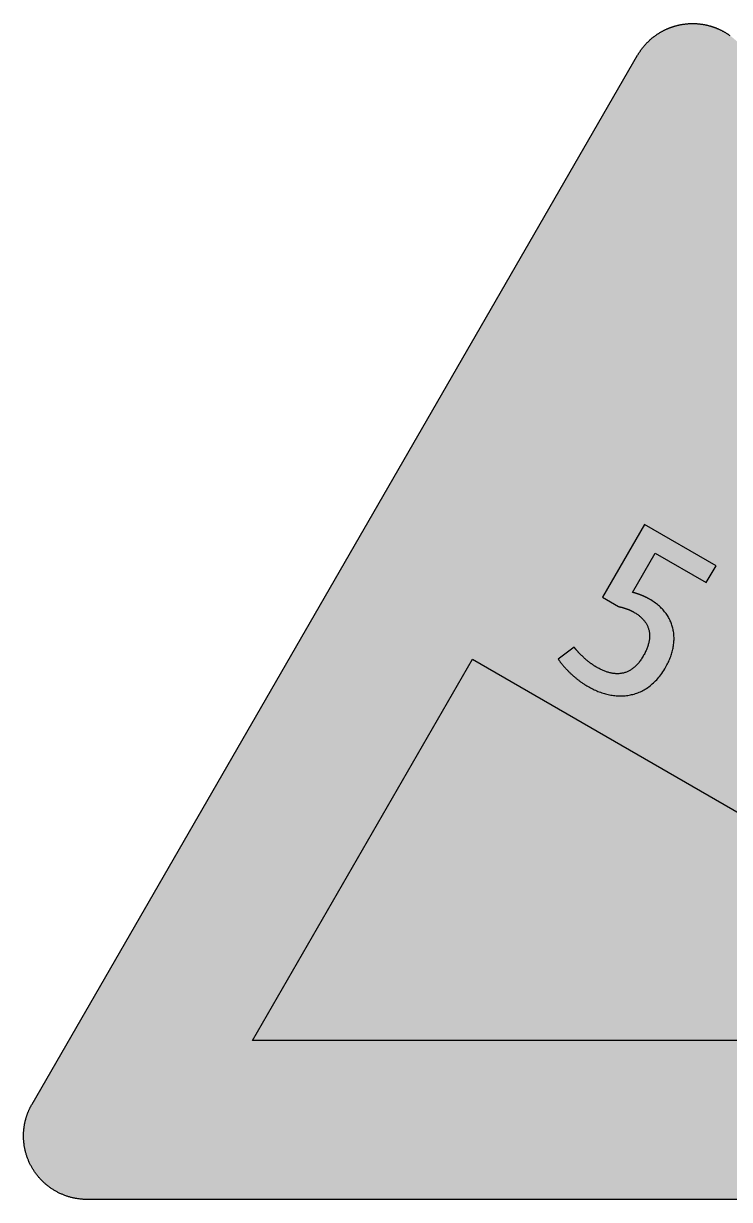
# Model space of a CAD drawing. Header units: millimetres. Extents: x 0 to 297, y 0 to 261.
# Drawn here: x 0.1 to 156.6, y 0.1 to 260.9 of the extents above; entities that cross this region are included whole.
import ezdxf

# ---------------------------------------------------------------- set-up
doc = ezdxf.new("R2010")
doc.units = ezdxf.units.MM

msp = doc.modelspace()

# ---------------------------------------------------------------- hatches: boundary and pattern name
for color, points in [(254, [(14.1633, 0.0526), (13.9878, 0.0533), (13.8125, 0.0559), (13.6373, 0.061), (13.462, 0.0686), (13.2893, 0.0787), (13.114, 0.0914), (12.9413, 0.1041), (12.7686, 0.1194), (12.5959, 0.1397), (12.4231, 0.16), (12.2504, 0.1803), (12.0777, 0.2057), (11.9075, 0.2337), (11.7373, 0.2616), (11.5672, 0.2921), (11.397, 0.3251), (11.2268, 0.3607), (11.0592, 0.3962), (10.8915, 0.4369), (10.7239, 0.4775), (10.5562, 0.5207), (10.3886, 0.5664), (10.2235, 0.6121), (10.0584, 0.6604), (9.8933, 0.7137), (9.7307, 0.7645), (9.5682, 0.8204), (9.4056, 0.8788), (9.2431, 0.9373), (9.083, 0.9982), (8.923, 1.0617), (8.763, 1.1252), (8.6055, 1.1938), (8.4455, 1.2624), (8.2906, 1.331), (8.1331, 1.4046), (7.9781, 1.4783), (7.8232, 1.5545), (7.6708, 1.6332), (7.5184, 1.7145), (7.366, 1.7958), (7.2161, 1.8796), (7.0663, 1.966), (6.919, 2.0549), (6.7716, 2.1438), (6.6243, 2.2352), (6.4795, 2.3266), (6.3348, 2.4232), (6.19, 2.5197), (6.0477, 2.6187), (5.908, 2.7178), (5.7683, 2.8219), (5.6286, 2.9261), (5.4915, 3.0302), (5.3543, 3.1394), (5.2197, 3.2487), (5.0851, 3.3579), (4.953, 3.4722), (4.8209, 3.5865), (4.6914, 3.7033), (4.5644, 3.8202), (4.4348, 3.9395), (4.3104, 4.0615), (4.1859, 4.1859), (4.0615, 4.3104), (3.9395, 4.4374), (3.8202, 4.5644), (3.7033, 4.6914), (3.5865, 4.8235), (3.4722, 4.953), (3.3579, 5.0876), (3.2487, 5.2197), (3.1369, 5.3543), (3.0302, 5.4915), (2.9235, 5.6286), (2.8194, 5.7683), (2.7178, 5.908), (2.6187, 6.0503), (2.5197, 6.19), (2.4232, 6.3348), (2.3266, 6.4795), (2.2352, 6.6243), (2.1438, 6.7716), (2.0523, 6.919), (1.966, 7.0663), (1.8796, 7.2161), (1.7958, 7.366), (1.7145, 7.5184), (1.6332, 7.6708), (1.5545, 7.8232), (1.4783, 7.9781), (1.4046, 8.1331), (1.331, 8.2906), (1.2598, 8.4455), (1.1913, 8.6055), (1.1252, 8.763), (1.0592, 8.923), (0.9982, 9.083), (0.9373, 9.2431), (0.8763, 9.4056), (0.8204, 9.5682), (0.7645, 9.7307), (0.7112, 9.8933), (0.6604, 10.0584), (0.6121, 10.2235), (0.5639, 10.3911), (0.5207, 10.5562), (0.4775, 10.7239), (0.4343, 10.8915), (0.3962, 11.0592), (0.3607, 11.2268), (0.3251, 11.397), (0.2921, 11.5672), (0.2616, 11.7373), (0.2311, 11.9075), (0.2057, 12.0802), (0.1803, 12.2504), (0.1575, 12.4231), (0.1372, 12.5959), (0.1194, 12.7686), (0.1041, 12.9413), (0.0889, 13.114), (0.0787, 13.2893), (0.0686, 13.462), (0.061, 13.6373), (0.0559, 13.8125), (0.0508, 13.9878), (0.0508, 14.163), (0.0508, 14.2773), (0.0533, 14.3942), (0.0559, 14.511), (0.0584, 14.6253), (0.0635, 14.7422), (0.0686, 14.859), (0.0737, 14.9733), (0.0813, 15.0901), (0.0889, 15.2044), (0.0991, 15.3187), (0.1092, 15.4356), (0.1194, 15.5499), (0.1321, 15.6642), (0.1448, 15.7785), (0.1575, 15.8953), (0.1727, 16.0096), (0.188, 16.1239), (0.2032, 16.2382), (0.221, 16.35), (0.2413, 16.4643), (0.2591, 16.5786), (0.2794, 16.6929), (0.2997, 16.8046), (0.3226, 16.9189), (0.3454, 17.0307), (0.3708, 17.145), (0.3937, 17.2568), (0.4191, 17.3685), (0.447, 17.4803), (0.475, 17.592), (0.5029, 17.7038), (0.5334, 17.8156), (0.5613, 17.9273), (0.5944, 18.0365), (0.6248, 18.1483), (0.6579, 18.2575), (0.6934, 18.3693), (0.7264, 18.4785), (0.762, 18.5877), (0.8001, 18.6969), (0.8382, 18.8062), (0.8763, 18.9128), (0.9144, 19.0221), (0.955, 19.1313), (0.9957, 19.238), (1.0389, 19.3446), (1.0795, 19.4539), (1.1252, 19.5605), (1.1684, 19.6647), (1.2141, 19.7714), (1.2598, 19.878), (1.3081, 19.9822), (1.3564, 20.0889), (1.4046, 20.193), (1.4554, 20.2971), (1.5062, 20.4013), (1.557, 20.5054), (1.6104, 20.607), (1.6637, 20.7112), (1.717, 20.8128), (1.7729, 20.9144), (1.8263, 21.016), (1.8847, 21.1176), (1.9406, 21.2192), (136.2523, 253.8501), (136.3091, 253.9492), (136.3675, 254.0483), (136.4285, 254.1473), (136.4894, 254.2464), (136.5504, 254.3454), (136.6139, 254.442), (136.6774, 254.5385), (136.7409, 254.635), (136.8044, 254.7315), (136.8704, 254.8255), (136.9365, 254.922), (137.0025, 255.016), (137.0711, 255.11), (137.1397, 255.2014), (137.2083, 255.2954), (137.2794, 255.3868), (137.3505, 255.4783), (137.4216, 255.5672), (137.4927, 255.6586), (137.5664, 255.7475), (137.6401, 255.8364), (137.7137, 255.9253), (137.7874, 256.0117), (137.8636, 256.098), (137.9398, 256.1844), (138.016, 256.2708), (138.0947, 256.3546), (138.1735, 256.4409), (138.2522, 256.5222), (138.3309, 256.606), (138.4122, 256.6899), (138.4935, 256.7711), (138.5748, 256.8524), (138.6586, 256.9312), (138.7399, 257.0124), (138.8237, 257.0912), (138.9075, 257.1699), (138.9939, 257.2461), (139.0802, 257.3249), (139.1641, 257.4011), (139.253, 257.4747), (139.3393, 257.5509), (139.4282, 257.6246), (139.5171, 257.6982), (139.606, 257.7719), (139.6949, 257.843), (139.7864, 257.9141), (139.8778, 257.9853), (139.9692, 258.0564), (140.0607, 258.125), (140.1547, 258.1935), (140.2486, 258.2596), (140.3426, 258.3282), (140.4366, 258.3942), (140.5331, 258.4602), (140.6296, 258.5237), (140.7262, 258.5872), (140.8227, 258.6507), (140.9192, 258.7142), (141.0183, 258.7752), (141.1173, 258.8362), (141.2164, 258.8946), (141.3154, 258.9555), (141.4145, 259.014), (141.5161, 259.0698), (141.6177, 259.1283), (141.7193, 259.1841), (141.8209, 259.2375), (141.9225, 259.2934), (142.0266, 259.3467), (142.1308, 259.3975), (142.2324, 259.4508), (142.3365, 259.5016), (142.4407, 259.5499), (142.5473, 259.6007), (142.6515, 259.6464), (142.7556, 259.6947), (142.8623, 259.7404), (142.969, 259.7861), (143.0757, 259.8318), (143.1823, 259.875), (143.289, 259.9182), (143.3957, 259.9588), (143.5049, 259.9995), (143.6116, 260.0401), (143.7208, 260.0808), (143.83, 260.1189), (143.9393, 260.1544), (144.0485, 260.1925), (144.1577, 260.2281), (144.2669, 260.2636), (144.3761, 260.2967), (144.4879, 260.3297), (144.5971, 260.3627), (144.7089, 260.3932), (144.8206, 260.4237), (144.9299, 260.4516), (145.0416, 260.4821), (145.1534, 260.5075), (145.2651, 260.5354), (145.3794, 260.5608), (145.4912, 260.5862), (145.603, 260.6091), (145.7173, 260.6319), (145.829, 260.6548), (145.9433, 260.6751), (146.0551, 260.6954), (146.1694, 260.7158), (146.2837, 260.7335), (146.398, 260.7513), (146.5123, 260.7666), (146.6266, 260.7818), (146.7409, 260.797), (146.8552, 260.8123), (146.9695, 260.825), (147.0838, 260.8351), (147.2006, 260.8478), (147.3149, 260.858), (147.4292, 260.8656), (147.5461, 260.8732), (147.6604, 260.8809), (147.7772, 260.8859), (147.8915, 260.8936), (148.0083, 260.8961), (148.1226, 260.9012), (148.2395, 260.9037), (148.3563, 260.9037), (148.4706, 260.9037), (148.5875, 260.9037), (148.7043, 260.9037), (148.8186, 260.9012), (148.9354, 260.8961), (149.0523, 260.8936), (149.1666, 260.8859), (149.2834, 260.8809), (149.3977, 260.8732), (149.512, 260.8656), (149.6289, 260.858), (149.7432, 260.8478), (149.8575, 260.8351), (149.9743, 260.825), (150.0886, 260.8123), (150.2029, 260.797), (150.3172, 260.7818), (150.4315, 260.7666), (150.5458, 260.7513), (150.6601, 260.7335), (150.7744, 260.7158), (150.8862, 260.6954), (151.0005, 260.6751), (151.1148, 260.6548), (151.2265, 260.6319), (151.3408, 260.6091), (151.4526, 260.5862), (151.5643, 260.5608), (151.6761, 260.5354), (151.7879, 260.5075), (151.8996, 260.4821), (152.0114, 260.4516), (152.1231, 260.4237), (152.2349, 260.3932), (152.3467, 260.3627), (152.4559, 260.3297), (152.5676, 260.2967), (152.6769, 260.2636), (152.7861, 260.2281), (152.8953, 260.1925), (153.0045, 260.1544), (153.1137, 260.1189), (153.223, 260.0808), (153.3296, 260.0401), (153.4389, 259.9995), (153.5455, 259.9588), (153.6548, 259.9182), (153.7614, 259.875), (153.8681, 259.8318), (153.9748, 259.7861), (154.0789, 259.7404), (154.1856, 259.6947), (154.2923, 259.6464), (154.3964, 259.6007), (154.5006, 259.5499), (154.6047, 259.5016), (154.7089, 259.4508), (154.813, 259.3975), (154.9171, 259.3467), (155.0187, 259.2934), (155.1203, 259.2375), (155.2245, 259.1841), (155.3261, 259.1283), (155.4251, 259.0698), (155.5267, 259.014), (155.6283, 258.9555), (155.7274, 258.8946), (155.8265, 258.8362), (155.9255, 258.7752), (156.022, 258.7142), (156.1211, 258.6507), (156.2176, 258.5872), (156.3141, 258.5237), (156.4107, 258.4602), (156.5046, 258.3942), (156.6012, 258.3282), (156.6951, 258.2596), (156.7866, 258.1935), (156.8806, 258.125), (156.972, 258.0564), (157.066, 257.9853), (157.1574, 257.9141), (157.2463, 257.843), (157.3378, 257.7719), (157.4267, 257.6982), (157.5156, 257.6246), (157.6019, 257.5509), (157.6908, 257.4747), (157.7772, 257.4011), (157.8635, 257.3249), (157.9499, 257.2461), (158.0337, 257.1699), (158.1201, 257.0912), (158.2039, 257.0124), (158.2852, 256.9312), (158.369, 256.8524), (158.4503, 256.7711), (158.5316, 256.6899), (158.6103, 256.606), (158.6916, 256.5222), (158.7703, 256.4409), (158.8491, 256.3546), (158.9253, 256.2708), (159.004, 256.1844), (159.0802, 256.098), (159.1539, 256.0117), (159.2301, 255.9253), (159.3037, 255.8364), (159.3774, 255.7475), (159.451, 255.6586), (159.5222, 255.5672), (159.5933, 255.4783), (159.6644, 255.3868), (159.7355, 255.2954), (159.8041, 255.2014), (159.8727, 255.11), (159.9387, 255.016), (160.0073, 254.922), (160.0733, 254.8255), (160.1368, 254.7315), (160.2029, 254.635), (160.2664, 254.5385), (160.3299, 254.442), (160.3908, 254.3454), (160.4543, 254.2464), (160.5153, 254.1473), (160.5737, 254.0483), (160.6347, 253.9492), (160.6906, 253.8476), (295.0023, 21.2192), (295.0591, 21.1176), (295.115, 21.016), (295.1709, 20.9144), (295.2267, 20.8128), (295.2801, 20.7112), (295.3334, 20.607), (295.3868, 20.5054), (295.4376, 20.4013), (295.4884, 20.2971), (295.5392, 20.193), (295.5874, 20.0889), (295.6357, 19.9822), (295.6814, 19.878), (295.7297, 19.7714), (295.7754, 19.6647), (295.8186, 19.5605), (295.8617, 19.4539), (295.9049, 19.3446), (295.9481, 19.238), (295.9887, 19.1313), (296.0294, 19.0221), (296.0675, 18.9128), (296.1056, 18.8062), (296.1437, 18.6969), (296.1792, 18.5877), (296.2148, 18.4785), (296.2504, 18.3693), (296.2834, 18.2575), (296.3164, 18.1483), (296.3494, 18.0365), (296.3799, 17.9273), (296.4104, 17.8156), (296.4409, 17.7038), (296.4688, 17.592), (296.4967, 17.4803), (296.5221, 17.3685), (296.5475, 17.2568), (296.5729, 17.145), (296.5958, 17.0307), (296.6212, 16.9189), (296.6415, 16.8046), (296.6644, 16.6929), (296.6822, 16.5786), (296.7025, 16.4643), (296.7203, 16.35), (296.738, 16.2382), (296.7558, 16.1239), (296.7711, 16.0096), (296.7838, 15.8953), (296.799, 15.7785), (296.8117, 15.6642), (296.8244, 15.5499), (296.8346, 15.4356), (296.8447, 15.3187), (296.8523, 15.2044), (296.86, 15.0901), (296.8676, 14.9733), (296.8752, 14.859), (296.8803, 14.7422), (296.8828, 14.6253), (296.8879, 14.511), (296.8904, 14.3942), (296.8904, 14.2773), (296.8904, 14.163), (296.8904, 13.9878), (296.8879, 13.8125), (296.8828, 13.6373), (296.8752, 13.462), (296.865, 13.2893), (296.8523, 13.114), (296.8396, 12.9413), (296.8219, 12.7686), (296.8041, 12.5959), (296.7838, 12.4231), (296.7609, 12.2504), (296.738, 12.0802), (296.7101, 11.9075), (296.6822, 11.7373), (296.6517, 11.5672), (296.6187, 11.397), (296.5831, 11.2268), (296.545, 11.0592), (296.5069, 10.8915), (296.4663, 10.7239), (296.4231, 10.5562), (296.3774, 10.3911), (296.3316, 10.2235), (296.2808, 10.0584), (296.23, 9.8933), (296.1767, 9.7307), (296.1234, 9.5682), (296.0649, 9.4056), (296.0065, 9.2431), (295.9456, 9.083), (295.8821, 8.923), (295.8186, 8.763), (295.75, 8.6055), (295.6814, 8.4455), (295.6103, 8.2906), (295.5392, 8.1331), (295.463, 7.9781), (295.3868, 7.8232), (295.3106, 7.6708), (295.2293, 7.5184), (295.148, 7.366), (295.0642, 7.2161), (294.9778, 7.0663), (294.8889, 6.919), (294.8, 6.7716), (294.7086, 6.6243), (294.6146, 6.4795), (294.5206, 6.3348), (294.4241, 6.19), (294.325, 6.0503), (294.226, 5.908), (294.1218, 5.7683), (294.0177, 5.6286), (293.9136, 5.4915), (293.8043, 5.3543), (293.6951, 5.2197), (293.5859, 5.0876), (293.4716, 4.953), (293.3573, 4.8235), (293.2405, 4.6914), (293.1236, 4.5644), (293.0042, 4.4374), (292.8823, 4.3104), (292.7579, 4.1859), (292.6334, 4.0615), (292.5089, 3.9395), (292.3794, 3.8202), (292.2524, 3.7033), (292.1203, 3.5865), (291.9908, 3.4722), (291.8562, 3.3579), (291.7241, 3.2487), (291.5895, 3.1394), (291.4523, 3.0302), (291.3151, 2.9261), (291.1754, 2.8219), (291.0357, 2.7178), (290.8935, 2.6187), (290.7513, 2.5197), (290.609, 2.4232), (290.4642, 2.3266), (290.3195, 2.2352), (290.1721, 2.1438), (290.0248, 2.0549), (289.8775, 1.966), (289.7276, 1.8796), (289.5778, 1.7958), (289.4254, 1.7145), (289.273, 1.6332), (289.118, 1.5545), (288.9656, 1.4783), (288.8107, 1.4046), (288.6532, 1.331), (288.4957, 1.2624), (288.3383, 1.1938), (288.1808, 1.1252), (288.0208, 1.0617), (287.8607, 0.9982), (287.7007, 0.9373), (287.5382, 0.8788), (287.3756, 0.8204), (287.213, 0.7645), (287.0479, 0.7137), (286.8854, 0.6604), (286.7203, 0.6121), (286.5526, 0.5664), (286.3875, 0.5207), (286.2199, 0.4775), (286.0523, 0.4369), (285.8846, 0.3962), (285.7144, 0.3607), (285.5468, 0.3251), (285.3766, 0.2921), (285.2064, 0.2616), (285.0363, 0.2337), (284.8635, 0.2057), (284.6934, 0.1803), (284.5206, 0.16), (284.3479, 0.1397), (284.1752, 0.1194), (284.0025, 0.1041), (283.8272, 0.0914), (283.6545, 0.0787), (283.4792, 0.0686), (283.3065, 0.061), (283.1313, 0.0559), (282.956, 0.0533), (282.7807, 0.0508)]), (59, [(151.5015, 136.8848), (153.6718, 140.6426), (137.8162, 149.7958), (128.476, 133.6202), (132.0052, 131.5822), (132.0673, 131.5669), (132.1308, 131.5542), (132.1943, 131.539), (132.2553, 131.5237), (132.3188, 131.511), (132.3797, 131.4958), (132.4407, 131.4806), (132.5016, 131.4653), (132.5626, 131.4501), (132.621, 131.4348), (132.682, 131.4196), (132.7404, 131.4044), (132.8014, 131.3891), (132.8598, 131.3713), (132.9182, 131.3561), (132.9766, 131.3409), (133.035, 131.3231), (133.0909, 131.3078), (133.1493, 131.2901), (133.2052, 131.2748), (133.2611, 131.257), (133.317, 131.2393), (133.3729, 131.224), (133.4287, 131.2062), (133.4821, 131.1885), (133.538, 131.1707), (133.5913, 131.1529), (133.6446, 131.1351), (133.698, 131.1173), (133.7513, 131.097), (133.8047, 131.0792), (133.858, 131.0615), (133.9088, 131.0411), (133.9596, 131.0234), (134.0129, 131.003), (134.0637, 130.9853), (134.1145, 130.9649), (134.1628, 130.9472), (134.2136, 130.9268), (134.2644, 130.9065), (134.3127, 130.8862), (134.3609, 130.8659), (134.4092, 130.8456), (134.4574, 130.8252), (134.5057, 130.8049), (134.554, 130.7846), (134.5997, 130.7643), (134.6479, 130.7414), (134.6937, 130.7211), (134.7394, 130.7008), (134.7851, 130.6779), (134.8308, 130.6576), (134.874, 130.6347), (134.9197, 130.6119), (134.9629, 130.5916), (135.0086, 130.5687), (135.0518, 130.5458), (135.095, 130.523), (135.1356, 130.5001), (135.1788, 130.4773), (135.222, 130.4544), (135.2626, 130.4315), (135.3033, 130.4087), (135.3464, 130.3858), (135.5115, 130.2868), (135.6741, 130.1877), (135.8316, 130.0861), (135.9891, 129.9845), (136.1389, 129.8804), (136.2888, 129.7762), (136.4336, 129.667), (136.5733, 129.5578), (136.7104, 129.4486), (136.8425, 129.3368), (136.972, 129.2225), (137.099, 129.1057), (137.221, 128.9888), (137.3378, 128.8694), (137.4521, 128.7475), (137.5639, 128.6256), (137.668, 128.5011), (137.7721, 128.3767), (137.8687, 128.2471), (137.9626, 128.1176), (138.0515, 127.9881), (138.1379, 127.8534), (138.2192, 127.7188), (138.2979, 127.5817), (138.369, 127.4445), (138.4376, 127.3023), (138.5011, 127.16), (138.5621, 127.0178), (138.618, 126.8705), (138.6688, 126.7231), (138.7145, 126.5733), (138.7551, 126.4234), (138.7932, 126.2685), (138.8262, 126.1135), (138.8542, 125.9561), (138.877, 125.7986), (138.8948, 125.636), (138.9101, 125.4735), (138.9177, 125.3084), (138.9228, 125.1433), (138.9202, 124.9731), (138.9151, 124.8029), (138.905, 124.6302), (138.8897, 124.4575), (138.8694, 124.2797), (138.844, 124.1019), (138.8135, 123.9215), (138.778, 123.7386), (138.7373, 123.5532), (138.6891, 123.3678), (138.6383, 123.1798), (138.5824, 122.9868), (138.5214, 122.7963), (138.4529, 122.6007), (138.3817, 122.4026), (138.303, 122.2045), (138.2192, 122.0038), (138.1303, 121.8006), (138.0363, 121.5949), (137.9347, 121.3891), (137.8306, 121.1783), (137.7188, 120.9675), (137.602, 120.7541), (137.48, 120.5382), (137.3556, 120.3249), (137.2286, 120.1217), (137.1016, 119.921), (136.972, 119.7305), (136.84, 119.5451), (136.7079, 119.3648), (136.5733, 119.192), (136.4361, 119.0244), (136.2989, 118.8644), (136.1618, 118.7094), (136.0221, 118.5621), (135.8798, 118.4199), (135.7376, 118.2827), (135.5928, 118.1532), (135.448, 118.0287), (135.3007, 117.9093), (135.1534, 117.7976), (135.0035, 117.6884), (134.8537, 117.5868), (134.7013, 117.4928), (134.5489, 117.4013), (134.3939, 117.3175), (134.239, 117.2388), (134.0841, 117.1651), (133.9266, 117.0965), (133.7666, 117.033), (133.6091, 116.9746), (133.4465, 116.9238), (133.2865, 116.8756), (133.1239, 116.8324), (132.9614, 116.7968), (132.7963, 116.7638), (132.6312, 116.7359), (132.4661, 116.7155), (132.2984, 116.6978), (132.1308, 116.6851), (131.9632, 116.6774), (131.7955, 116.6749), (131.6253, 116.6749), (131.4552, 116.6825), (131.2824, 116.6927), (131.1097, 116.7079), (130.9395, 116.7282), (130.7643, 116.7536), (130.5916, 116.7816), (130.4163, 116.8146), (130.2436, 116.8527), (130.0683, 116.8933), (129.8905, 116.9391), (129.7153, 116.9899), (129.5375, 117.0432), (129.3622, 117.1016), (129.1844, 117.1626), (129.0066, 117.2286), (128.8263, 117.2997), (128.6485, 117.3734), (128.4707, 117.4496), (128.2903, 117.5309), (128.1125, 117.6172), (127.9322, 117.7061), (127.7518, 117.7976), (127.5715, 117.8916), (127.3912, 117.9906), (127.2108, 118.0948), (127.1168, 118.1481), (127.0229, 118.2065), (126.9263, 118.2624), (126.8324, 118.3234), (126.7358, 118.3843), (126.6419, 118.4453), (126.5453, 118.5062), (126.4514, 118.5697), (126.3574, 118.6358), (126.2609, 118.7018), (126.1669, 118.7679), (126.0729, 118.8364), (125.9764, 118.905), (125.8824, 118.9736), (125.7884, 119.0422), (125.697, 119.1133), (125.603, 119.187), (125.509, 119.2581), (125.4176, 119.3317), (125.3236, 119.4054), (125.2322, 119.4791), (125.1407, 119.5527), (125.0518, 119.6264), (124.9604, 119.7026), (124.8715, 119.7788), (124.7826, 119.855), (124.6937, 119.9312), (124.6048, 120.0074), (124.5184, 120.0836), (124.4321, 120.1623), (124.3457, 120.2385), (124.2619, 120.3173), (124.1781, 120.3935), (124.0942, 120.4697), (124.013, 120.5484), (123.9317, 120.6246), (123.8529, 120.7033), (123.7717, 120.7795), (123.6955, 120.8557), (123.6167, 120.9319), (123.5405, 121.0081), (123.4669, 121.0843), (123.3932, 121.1605), (123.3195, 121.2367), (123.2484, 121.3104), (123.1798, 121.3841), (123.1113, 121.4577), (123.0427, 121.5314), (122.9766, 121.605), (122.9131, 121.6762), (122.8496, 121.7473), (122.7861, 121.8184), (122.7277, 121.887), (122.6668, 121.9581), (122.6109, 122.0241), (122.555, 122.0927), (122.5017, 122.1588), (122.4483, 122.2248), (122.3975, 122.2883), (122.3493, 122.3518), (122.301, 122.4128), (122.2553, 122.4737), (122.2121, 122.5347), (122.1715, 122.5931), (118.6215, 119.9392), (118.6688, 119.8702), (118.7171, 119.7991), (118.7704, 119.728), (118.8237, 119.6543), (118.8771, 119.5807), (118.933, 119.5019), (118.9914, 119.4257), (119.0523, 119.3444), (119.1158, 119.2632), (119.1793, 119.1819), (119.2428, 119.0981), (119.3114, 119.0117), (119.38, 118.9253), (119.4511, 118.839), (119.5222, 118.7501), (119.5984, 118.6586), (119.6721, 118.5672), (119.7508, 118.4758), (119.8296, 118.3818), (119.9109, 118.2878), (119.9947, 118.1938), (120.081, 118.0973), (120.1674, 118.0008), (120.2563, 117.9017), (120.3452, 117.8027), (120.4366, 117.7036), (120.5306, 117.6045), (120.6271, 117.5029), (120.7237, 117.4039), (120.8253, 117.3023), (120.9243, 117.1981), (121.0285, 117.0965), (121.1326, 116.9924), (121.2393, 116.8883), (121.3485, 116.7867), (121.4577, 116.6825), (121.5695, 116.5784), (121.6838, 116.4717), (121.8006, 116.3676), (121.9175, 116.2634), (122.0368, 116.1593), (122.1588, 116.0526), (122.2807, 115.9485), (122.4051, 115.8443), (122.5321, 115.7376), (122.6617, 115.6335), (122.7912, 115.5294), (122.9233, 115.4252), (123.0579, 115.3211), (123.1951, 115.2169), (123.3322, 115.1153), (123.4719, 115.0112), (123.6142, 114.9096), (123.7564, 114.808), (123.9012, 114.7064), (124.0485, 114.6048), (124.1984, 114.5032), (124.3508, 114.4041), (124.5032, 114.3051), (124.6581, 114.2086), (124.8131, 114.1095), (124.9731, 114.013), (125.1331, 113.919), (125.2957, 113.8225), (125.5598, 113.6726), (125.8291, 113.5278), (126.0983, 113.3881), (126.3701, 113.2535), (126.6419, 113.1214), (126.9187, 112.997), (127.1956, 112.8776), (127.475, 112.7633), (127.7544, 112.6566), (128.0363, 112.5525), (128.3183, 112.456), (128.6027, 112.3645), (128.8872, 112.2782), (129.1742, 112.1994), (129.4613, 112.1258), (129.7483, 112.0597), (130.0353, 111.9988), (130.3249, 111.9429), (130.6144, 111.8972), (130.904, 111.854), (131.1935, 111.821), (131.4831, 111.793), (131.7752, 111.7727), (132.0648, 111.76), (132.3543, 111.7524), (132.6439, 111.7524), (132.9334, 111.76), (133.223, 111.7752), (133.5126, 111.7981), (133.7996, 111.8286), (134.0866, 111.8667), (134.3736, 111.9124), (134.6581, 111.9683), (134.9426, 112.0292), (135.2245, 112.0978), (135.5065, 112.1766), (135.7884, 112.2629), (136.0678, 112.3569), (136.3447, 112.461), (136.619, 112.5728), (136.8933, 112.6922), (137.1676, 112.8217), (137.4369, 112.9589), (137.7036, 113.1062), (137.9703, 113.2637), (138.2344, 113.4288), (138.496, 113.604), (138.7551, 113.7869), (139.0117, 113.98), (139.2657, 114.1832), (139.5146, 114.3965), (139.7635, 114.6175), (140.0073, 114.8486), (140.2512, 115.0925), (140.4899, 115.3439), (140.7236, 115.6056), (140.9573, 115.8773), (141.1859, 116.1618), (141.4094, 116.4539), (141.6304, 116.7587), (141.8488, 117.0711), (142.0622, 117.3963), (142.2705, 117.7341), (142.4762, 118.0795), (142.6286, 118.3462), (142.7709, 118.6129), (142.9106, 118.8822), (143.0426, 119.1489), (143.1671, 119.4181), (143.2865, 119.6848), (143.4008, 119.954), (143.5075, 120.2233), (143.6065, 120.49), (143.7005, 120.7592), (143.7894, 121.0285), (143.8707, 121.2952), (143.9443, 121.5644), (144.0129, 121.8311), (144.0764, 122.0978), (144.1323, 122.3645), (144.1806, 122.6312), (144.2237, 122.8954), (144.2593, 123.1595), (144.2898, 123.4237), (144.3126, 123.6878), (144.3304, 123.9495), (144.338, 124.2085), (144.3431, 124.4702), (144.3406, 124.7292), (144.3304, 124.9858), (144.3126, 125.2423), (144.2898, 125.4989), (144.2618, 125.7503), (144.2263, 126.0043), (144.1831, 126.2532), (144.1323, 126.5022), (144.0764, 126.7511), (144.0129, 126.9949), (143.9443, 127.2388), (143.8681, 127.4826), (143.7843, 127.7214), (143.6954, 127.9601), (143.5989, 128.1963), (143.4948, 128.43), (143.383, 128.6612), (143.2662, 128.8898), (143.1417, 129.1158), (143.0122, 129.3393), (142.875, 129.5629), (142.7302, 129.7813), (142.5778, 129.9972), (142.4178, 130.2106), (142.2527, 130.4239), (142.08, 130.6297), (141.9022, 130.8354), (141.7142, 131.0386), (141.5212, 131.2367), (141.3205, 131.4323), (141.1148, 131.6253), (140.8989, 131.8158), (140.6779, 132.0013), (140.4493, 132.1841), (140.2131, 132.3619), (139.9718, 132.5397), (139.7203, 132.7099), (139.4638, 132.8801), (139.1996, 133.0427), (138.9278, 133.2052), (138.877, 133.2332), (138.8237, 133.2636), (138.7729, 133.2941), (138.7196, 133.3221), (138.6662, 133.3525), (138.6129, 133.3805), (138.557, 133.4084), (138.5037, 133.4389), (138.4478, 133.4668), (138.3919, 133.4948), (138.3386, 133.5227), (138.2827, 133.5532), (138.2268, 133.5811), (138.1684, 133.6091), (138.1125, 133.637), (138.0566, 133.6624), (137.9982, 133.6904), (137.9398, 133.7183), (137.8839, 133.7437), (137.8255, 133.7716), (137.7671, 133.7996), (137.7086, 133.825), (137.6477, 133.8504), (137.5893, 133.8783), (137.5308, 133.9037), (137.4724, 133.9291), (137.4115, 133.9545), (137.3505, 133.9799), (137.2921, 134.0053), (137.2311, 134.0282), (137.1702, 134.0536), (137.1117, 134.0764), (137.0508, 134.1018), (136.9898, 134.1247), (136.9289, 134.1501), (136.8679, 134.173), (136.8069, 134.1958), (136.746, 134.2187), (136.685, 134.2415), (136.6241, 134.2644), (136.5631, 134.2847), (136.4996, 134.3076), (136.4386, 134.3279), (136.3777, 134.3508), (136.3167, 134.3711), (136.2558, 134.3914), (136.1923, 134.4117), (136.1313, 134.432), (136.0703, 134.4524), (136.0094, 134.4701), (135.9459, 134.4905), (135.8849, 134.5082), (135.824, 134.5286), (135.763, 134.5463), (135.702, 134.5641), (135.6411, 134.5819), (135.5801, 134.5997), (135.5192, 134.6149), (135.4582, 134.6327), (135.3972, 134.6479), (135.3363, 134.6657), (135.2753, 134.681), (135.2144, 134.6962), (135.1534, 134.7114), (140.1822, 143.4193)]), (59, [(50.8261, 35.3304), (99.6488, 119.8965), (246.1204, 35.3304)])]:
    msp.add_hatch(color=color).paths.add_polyline_path(points)
h = msp.add_hatch(color=22)
h.paths.add_polyline_path([(14.1633, 5.3442), (13.9344, 5.3467), (13.7084, 5.3543), (13.4849, 5.3696), (13.2613, 5.3873), (13.0378, 5.4127), (12.8194, 5.4458), (12.6009, 5.4813), (12.385, 5.522), (12.1717, 5.5677), (11.9583, 5.621), (11.7475, 5.6769), (11.5392, 5.7404), (11.3335, 5.8064), (11.1303, 5.8776), (10.9296, 5.9538), (10.729, 6.035), (10.5334, 6.1214), (10.3378, 6.2128), (10.1473, 6.3068), (9.9593, 6.4084), (9.7714, 6.5126), (9.5885, 6.6192), (9.4082, 6.7335), (9.2304, 6.8504), (9.0576, 6.9698), (8.8849, 7.0942), (8.7173, 7.2238), (8.5522, 7.3584), (8.3896, 7.493), (8.2321, 7.6352), (8.0772, 7.7775), (7.9273, 7.9273), (7.7775, 8.0772), (7.6352, 8.2321), (7.493, 8.3922), (7.3558, 8.5522), (7.2238, 8.7173), (7.0942, 8.8849), (6.9698, 9.0576), (6.8504, 9.2329), (6.7335, 9.4082), (6.6192, 9.5885), (6.5126, 9.7739), (6.4084, 9.9593), (6.3068, 10.1473), (6.2128, 10.3403), (6.1214, 10.5334), (6.035, 10.729), (5.9538, 10.9296), (5.8776, 11.1303), (5.8064, 11.3335), (5.7404, 11.5392), (5.6769, 11.7475), (5.621, 11.9583), (5.5677, 12.1717), (5.522, 12.385), (5.4813, 12.6009), (5.4432, 12.8194), (5.4127, 13.0404), (5.3873, 13.2613), (5.3696, 13.4849), (5.3543, 13.7084), (5.3467, 13.9344), (5.3416, 14.163), (5.3442, 14.2342), (5.3442, 14.3078), (5.3442, 14.3789), (5.3467, 14.4526), (5.3492, 14.5237), (5.3543, 14.5974), (5.3569, 14.6685), (5.3619, 14.7422), (5.367, 14.8133), (5.3721, 14.8869), (5.3797, 14.9581), (5.3848, 15.0292), (5.3924, 15.1003), (5.4, 15.174), (5.4102, 15.2451), (5.4178, 15.3162), (5.428, 15.3873), (5.4381, 15.4584), (5.4483, 15.5296), (5.461, 15.6007), (5.4737, 15.6718), (5.4864, 15.7429), (5.4991, 15.814), (5.5118, 15.8852), (5.527, 15.9563), (5.5423, 16.0249), (5.5575, 16.096), (5.5728, 16.1671), (5.5905, 16.2357), (5.6083, 16.3068), (5.6261, 16.3754), (5.6439, 16.444), (5.6617, 16.5151), (5.682, 16.5837), (5.7023, 16.6522), (5.7226, 16.7208), (5.7429, 16.7919), (5.7658, 16.8605), (5.7887, 16.9266), (5.8115, 16.9951), (5.8344, 17.0637), (5.8572, 17.1323), (5.8826, 17.2009), (5.908, 17.2669), (5.9334, 17.3355), (5.9588, 17.4015), (5.9868, 17.4676), (6.0147, 17.5362), (6.0427, 17.6022), (6.0706, 17.6682), (6.0985, 17.7343), (6.129, 17.8003), (6.1595, 17.8664), (6.19, 17.9299), (6.2205, 17.9959), (6.2509, 18.0619), (6.284, 18.1254), (6.317, 18.1915), (6.35, 18.255), (6.383, 18.3185), (6.4186, 18.382), (6.4541, 18.4455), (6.4897, 18.509), (6.5253, 18.5725), (140.8356, 251.2042), (140.909, 251.3305), (140.9852, 251.4549), (141.064, 251.5794), (141.1453, 251.7013), (141.2265, 251.8232), (141.3129, 251.9426), (141.3967, 252.0594), (141.4856, 252.1763), (141.5745, 252.2906), (141.666, 252.4023), (141.7599, 252.5141), (141.8539, 252.6233), (141.9504, 252.73), (142.0495, 252.8367), (142.1486, 252.9408), (142.2502, 253.0424), (142.3518, 253.144), (142.4559, 253.2431), (142.5626, 253.3396), (142.6693, 253.4336), (142.7785, 253.5276), (142.8877, 253.619), (142.9995, 253.7104), (143.1112, 253.7968), (143.2255, 253.8832), (143.3424, 253.967), (143.4592, 254.0483), (143.576, 254.1295), (143.6954, 254.2083), (143.8173, 254.2845), (143.9393, 254.3581), (144.0612, 254.4318), (144.1856, 254.5004), (144.3126, 254.569), (144.4371, 254.635), (144.5666, 254.701), (144.6936, 254.762), (144.8232, 254.823), (144.9553, 254.8814), (145.0848, 254.9373), (145.2194, 254.9906), (145.3515, 255.0414), (145.4861, 255.0922), (145.6207, 255.1405), (145.7579, 255.1836), (145.8951, 255.2268), (146.0322, 255.2675), (146.1694, 255.3081), (146.3091, 255.3437), (146.4488, 255.3792), (146.591, 255.4097), (146.7307, 255.4402), (146.873, 255.4681), (147.0152, 255.491), (147.16, 255.5138), (147.3022, 255.5342), (147.447, 255.5519), (147.5918, 255.5697), (147.7391, 255.5824), (147.8839, 255.5926), (148.0312, 255.6027), (148.176, 255.6078), (148.3233, 255.6104), (148.4706, 255.6129), (148.6179, 255.6104), (148.7653, 255.6078), (148.9126, 255.6027), (149.0599, 255.5926), (149.2047, 255.5824), (149.3495, 255.5697), (149.4942, 255.5519), (149.639, 255.5342), (149.7838, 255.5138), (149.926, 255.491), (150.0683, 255.4681), (150.2105, 255.4402), (150.3528, 255.4097), (150.4925, 255.3792), (150.6347, 255.3437), (150.7719, 255.3081), (150.9116, 255.2675), (151.0487, 255.2268), (151.1859, 255.1836), (151.323, 255.1405), (151.4577, 255.0922), (151.5923, 255.0414), (151.7244, 254.9906), (151.8564, 254.9373), (151.9885, 254.8814), (152.1206, 254.823), (152.2501, 254.762), (152.3771, 254.701), (152.5041, 254.635), (152.6311, 254.569), (152.7581, 254.5004), (152.8801, 254.4318), (153.0045, 254.3581), (153.1264, 254.2845), (153.2458, 254.2083), (153.3652, 254.1295), (153.4846, 254.0483), (153.6014, 253.967), (153.7157, 253.8832), (153.83, 253.7968), (153.9443, 253.7104), (154.0561, 253.619), (154.1653, 253.5276), (154.2745, 253.4336), (154.3812, 253.3396), (154.4879, 253.2431), (154.592, 253.144), (154.6936, 253.0424), (154.7952, 252.9408), (154.8943, 252.8367), (154.9933, 252.73), (155.0899, 252.6233), (155.1838, 252.5141), (155.2778, 252.4023), (155.3693, 252.2906), (155.4582, 252.1763), (155.5471, 252.0594), (155.6334, 251.9426), (155.7172, 251.8232), (155.7985, 251.7013), (155.8798, 251.5794), (155.9585, 251.4549), (156.0347, 251.3305), (156.1109, 251.2035), (290.4201, 18.5734), (290.4541, 18.509), (290.4896, 18.4455), (290.5252, 18.382), (290.5608, 18.3185), (290.5938, 18.255), (290.6268, 18.1915), (290.6598, 18.1254), (290.6903, 18.0619), (290.7233, 17.9959), (290.7538, 17.9299), (290.7843, 17.8664), (290.8148, 17.8003), (290.8452, 17.7343), (290.8732, 17.6682), (290.9011, 17.6022), (290.9291, 17.5362), (290.957, 17.4676), (290.9824, 17.4015), (291.0103, 17.3355), (291.0357, 17.2669), (291.0611, 17.2009), (291.084, 17.1323), (291.1094, 17.0637), (291.1323, 16.9951), (291.1551, 16.9266), (291.178, 16.8605), (291.1983, 16.7919), (291.2212, 16.7208), (291.2415, 16.6522), (291.2618, 16.5837), (291.2796, 16.5151), (291.2999, 16.444), (291.3177, 16.3754), (291.3355, 16.3068), (291.3532, 16.2357), (291.3685, 16.1671), (291.3863, 16.096), (291.4015, 16.0249), (291.4167, 15.9563), (291.4294, 15.8852), (291.4447, 15.814), (291.4574, 15.7429), (291.4701, 15.6718), (291.4828, 15.6007), (291.4929, 15.5296), (291.5031, 15.4584), (291.5133, 15.3873), (291.5234, 15.3162), (291.5336, 15.2451), (291.5412, 15.174), (291.5488, 15.1003), (291.5564, 15.0292), (291.5641, 14.9581), (291.5691, 14.8869), (291.5768, 14.8133), (291.5818, 14.7422), (291.5844, 14.6685), (291.5895, 14.5974), (291.592, 14.5237), (291.5945, 14.4526), (291.5971, 14.3789), (291.5996, 14.3078), (291.5996, 14.2342), (291.5996, 14.163), (291.5971, 13.9344), (291.5895, 13.7084), (291.5742, 13.4849), (291.5539, 13.2613), (291.5285, 13.0404), (291.498, 12.8194), (291.4625, 12.6009), (291.4218, 12.385), (291.3736, 12.1717), (291.3228, 11.9583), (291.2643, 11.7475), (291.2034, 11.5392), (291.1373, 11.3335), (291.0637, 11.1303), (290.9875, 10.9296), (290.9062, 10.729), (290.8198, 10.5334), (290.7309, 10.3403), (290.6344, 10.1473), (290.5354, 9.9593), (290.4312, 9.7739), (290.322, 9.5885), (290.2102, 9.4082), (290.0934, 9.2329), (289.974, 9.0576), (289.847, 8.8849), (289.72, 8.7173), (289.5854, 8.5522), (289.4482, 8.3922), (289.3085, 8.2321), (289.1638, 8.0772), (289.0164, 7.9273), (288.8666, 7.7775), (288.7116, 7.6352), (288.5516, 7.493), (288.3916, 7.3584), (288.2265, 7.2238), (288.0563, 7.0942), (287.8861, 6.9698), (287.7109, 6.8504), (287.5331, 6.7335), (287.3527, 6.6192), (287.1699, 6.5126), (286.9844, 6.4084), (286.7965, 6.3068), (286.6034, 6.2128), (286.4104, 6.1214), (286.2148, 6.035), (286.0142, 5.9538), (285.8135, 5.8776), (285.6103, 5.8064), (285.4046, 5.7404), (285.1963, 5.6769), (284.9855, 5.621), (284.7721, 5.5677), (284.5587, 5.522), (284.3428, 5.4813), (284.1244, 5.4458), (283.9034, 5.4127), (283.6824, 5.3873), (283.4589, 5.3696), (283.2354, 5.3543), (283.0093, 5.3467), (282.7807, 5.3442)])
h.paths.add_polyline_path([(44.716, 31.8026), (148.4725, 211.5167), (252.2305, 31.8026)], flags=16)

# ---------------------------------------------------------------- linework, layer by layer
at = {"color": 254}
for points in [[(14.1633, 0.0526), (13.9878, 0.0533), (13.8125, 0.0559), (13.6373, 0.061), (13.462, 0.0686), (13.2893, 0.0787), (13.114, 0.0914), (12.9413, 0.1041), (12.7686, 0.1194), (12.5959, 0.1397), (12.4231, 0.16), (12.2504, 0.1803), (12.0777, 0.2057), (11.9075, 0.2337), (11.7373, 0.2616), (11.5672, 0.2921), (11.397, 0.3251), (11.2268, 0.3607), (11.0592, 0.3962), (10.8915, 0.4369), (10.7239, 0.4775), (10.5562, 0.5207), (10.3886, 0.5664), (10.2235, 0.6121), (10.0584, 0.6604), (9.8933, 0.7137), (9.7307, 0.7645), (9.5682, 0.8204), (9.4056, 0.8788), (9.2431, 0.9373), (9.083, 0.9982), (8.923, 1.0617), (8.763, 1.1252), (8.6055, 1.1938), (8.4455, 1.2624), (8.2906, 1.331), (8.1331, 1.4046), (7.9781, 1.4783), (7.8232, 1.5545), (7.6708, 1.6332), (7.5184, 1.7145), (7.366, 1.7958), (7.2161, 1.8796), (7.0663, 1.966), (6.919, 2.0549), (6.7716, 2.1438), (6.6243, 2.2352), (6.4795, 2.3266), (6.3348, 2.4232), (6.19, 2.5197), (6.0477, 2.6187), (5.908, 2.7178), (5.7683, 2.8219), (5.6286, 2.9261), (5.4915, 3.0302), (5.3543, 3.1394), (5.2197, 3.2487), (5.0851, 3.3579), (4.953, 3.4722), (4.8209, 3.5865), (4.6914, 3.7033), (4.5644, 3.8202), (4.4348, 3.9395), (4.3104, 4.0615), (4.1859, 4.1859), (4.0615, 4.3104), (3.9395, 4.4374), (3.8202, 4.5644), (3.7033, 4.6914), (3.5865, 4.8235), (3.4722, 4.953), (3.3579, 5.0876), (3.2487, 5.2197), (3.1369, 5.3543), (3.0302, 5.4915), (2.9235, 5.6286), (2.8194, 5.7683), (2.7178, 5.908), (2.6187, 6.0503), (2.5197, 6.19), (2.4232, 6.3348), (2.3266, 6.4795), (2.2352, 6.6243), (2.1438, 6.7716), (2.0523, 6.919), (1.966, 7.0663), (1.8796, 7.2161), (1.7958, 7.366), (1.7145, 7.5184), (1.6332, 7.6708), (1.5545, 7.8232), (1.4783, 7.9781), (1.4046, 8.1331), (1.331, 8.2906), (1.2598, 8.4455), (1.1913, 8.6055), (1.1252, 8.763), (1.0592, 8.923), (0.9982, 9.083), (0.9373, 9.2431), (0.8763, 9.4056), (0.8204, 9.5682), (0.7645, 9.7307), (0.7112, 9.8933), (0.6604, 10.0584), (0.6121, 10.2235), (0.5639, 10.3911), (0.5207, 10.5562), (0.4775, 10.7239), (0.4343, 10.8915), (0.3962, 11.0592), (0.3607, 11.2268), (0.3251, 11.397), (0.2921, 11.5672), (0.2616, 11.7373), (0.2311, 11.9075), (0.2057, 12.0802), (0.1803, 12.2504), (0.1575, 12.4231), (0.1372, 12.5959), (0.1194, 12.7686), (0.1041, 12.9413), (0.0889, 13.114), (0.0787, 13.2893), (0.0686, 13.462), (0.061, 13.6373), (0.0559, 13.8125), (0.0508, 13.9878), (0.0508, 14.163), (0.0508, 14.2773), (0.0533, 14.3942), (0.0559, 14.511), (0.0584, 14.6253), (0.0635, 14.7422), (0.0686, 14.859), (0.0737, 14.9733), (0.0813, 15.0901), (0.0889, 15.2044), (0.0991, 15.3187), (0.1092, 15.4356), (0.1194, 15.5499), (0.1321, 15.6642), (0.1448, 15.7785), (0.1575, 15.8953), (0.1727, 16.0096), (0.188, 16.1239), (0.2032, 16.2382), (0.221, 16.35), (0.2413, 16.4643), (0.2591, 16.5786), (0.2794, 16.6929), (0.2997, 16.8046), (0.3226, 16.9189), (0.3454, 17.0307), (0.3708, 17.145), (0.3937, 17.2568), (0.4191, 17.3685), (0.447, 17.4803), (0.475, 17.592), (0.5029, 17.7038), (0.5334, 17.8156), (0.5613, 17.9273), (0.5944, 18.0365), (0.6248, 18.1483), (0.6579, 18.2575), (0.6934, 18.3693), (0.7264, 18.4785), (0.762, 18.5877), (0.8001, 18.6969), (0.8382, 18.8062), (0.8763, 18.9128), (0.9144, 19.0221), (0.955, 19.1313), (0.9957, 19.238), (1.0389, 19.3446), (1.0795, 19.4539), (1.1252, 19.5605), (1.1684, 19.6647), (1.2141, 19.7714), (1.2598, 19.878), (1.3081, 19.9822), (1.3564, 20.0889), (1.4046, 20.193), (1.4554, 20.2971), (1.5062, 20.4013), (1.557, 20.5054), (1.6104, 20.607), (1.6637, 20.7112), (1.717, 20.8128), (1.7729, 20.9144), (1.8263, 21.016), (1.8847, 21.1176), (1.9406, 21.2192), (136.2523, 253.8501), (136.3091, 253.9492), (136.3675, 254.0483), (136.4285, 254.1473), (136.4894, 254.2464), (136.5504, 254.3454), (136.6139, 254.442), (136.6774, 254.5385), (136.7409, 254.635), (136.8044, 254.7315), (136.8704, 254.8255), (136.9365, 254.922), (137.0025, 255.016), (137.0711, 255.11), (137.1397, 255.2014), (137.2083, 255.2954), (137.2794, 255.3868), (137.3505, 255.4783), (137.4216, 255.5672), (137.4927, 255.6586), (137.5664, 255.7475), (137.6401, 255.8364), (137.7137, 255.9253), (137.7874, 256.0117), (137.8636, 256.098), (137.9398, 256.1844), (138.016, 256.2708), (138.0947, 256.3546), (138.1735, 256.4409), (138.2522, 256.5222), (138.3309, 256.606), (138.4122, 256.6899), (138.4935, 256.7711), (138.5748, 256.8524), (138.6586, 256.9312), (138.7399, 257.0124), (138.8237, 257.0912), (138.9075, 257.1699), (138.9939, 257.2461), (139.0802, 257.3249), (139.1641, 257.4011), (139.253, 257.4747), (139.3393, 257.5509), (139.4282, 257.6246), (139.5171, 257.6982), (139.606, 257.7719), (139.6949, 257.843), (139.7864, 257.9141), (139.8778, 257.9853), (139.9692, 258.0564), (140.0607, 258.125), (140.1547, 258.1935), (140.2486, 258.2596), (140.3426, 258.3282), (140.4366, 258.3942), (140.5331, 258.4602), (140.6296, 258.5237), (140.7262, 258.5872), (140.8227, 258.6507), (140.9192, 258.7142), (141.0183, 258.7752), (141.1173, 258.8362), (141.2164, 258.8946), (141.3154, 258.9555), (141.4145, 259.014), (141.5161, 259.0698), (141.6177, 259.1283), (141.7193, 259.1841), (141.8209, 259.2375), (141.9225, 259.2934), (142.0266, 259.3467), (142.1308, 259.3975), (142.2324, 259.4508), (142.3365, 259.5016), (142.4407, 259.5499), (142.5473, 259.6007), (142.6515, 259.6464), (142.7556, 259.6947), (142.8623, 259.7404), (142.969, 259.7861), (143.0757, 259.8318), (143.1823, 259.875), (143.289, 259.9182), (143.3957, 259.9588), (143.5049, 259.9995), (143.6116, 260.0401), (143.7208, 260.0808), (143.83, 260.1189), (143.9393, 260.1544), (144.0485, 260.1925), (144.1577, 260.2281), (144.2669, 260.2636), (144.3761, 260.2967), (144.4879, 260.3297), (144.5971, 260.3627), (144.7089, 260.3932), (144.8206, 260.4237), (144.9299, 260.4516), (145.0416, 260.4821), (145.1534, 260.5075), (145.2651, 260.5354), (145.3794, 260.5608), (145.4912, 260.5862), (145.603, 260.6091), (145.7173, 260.6319), (145.829, 260.6548), (145.9433, 260.6751), (146.0551, 260.6954), (146.1694, 260.7158), (146.2837, 260.7335), (146.398, 260.7513), (146.5123, 260.7666), (146.6266, 260.7818), (146.7409, 260.797), (146.8552, 260.8123), (146.9695, 260.825), (147.0838, 260.8351), (147.2006, 260.8478), (147.3149, 260.858), (147.4292, 260.8656), (147.5461, 260.8732), (147.6604, 260.8809), (147.7772, 260.8859), (147.8915, 260.8936), (148.0083, 260.8961), (148.1226, 260.9012), (148.2395, 260.9037), (148.3563, 260.9037), (148.4706, 260.9037), (148.5875, 260.9037), (148.7043, 260.9037), (148.8186, 260.9012), (148.9354, 260.8961), (149.0523, 260.8936), (149.1666, 260.8859), (149.2834, 260.8809), (149.3977, 260.8732), (149.512, 260.8656), (149.6289, 260.858), (149.7432, 260.8478), (149.8575, 260.8351), (149.9743, 260.825), (150.0886, 260.8123), (150.2029, 260.797), (150.3172, 260.7818), (150.4315, 260.7666), (150.5458, 260.7513), (150.6601, 260.7335), (150.7744, 260.7158), (150.8862, 260.6954), (151.0005, 260.6751), (151.1148, 260.6548), (151.2265, 260.6319), (151.3408, 260.6091), (151.4526, 260.5862), (151.5643, 260.5608), (151.6761, 260.5354), (151.7879, 260.5075), (151.8996, 260.4821), (152.0114, 260.4516), (152.1231, 260.4237), (152.2349, 260.3932), (152.3467, 260.3627), (152.4559, 260.3297), (152.5676, 260.2967), (152.6769, 260.2636), (152.7861, 260.2281), (152.8953, 260.1925), (153.0045, 260.1544), (153.1137, 260.1189), (153.223, 260.0808), (153.3296, 260.0401), (153.4389, 259.9995), (153.5455, 259.9588), (153.6548, 259.9182), (153.7614, 259.875), (153.8681, 259.8318), (153.9748, 259.7861), (154.0789, 259.7404), (154.1856, 259.6947), (154.2923, 259.6464), (154.3964, 259.6007), (154.5006, 259.5499), (154.6047, 259.5016), (154.7089, 259.4508), (154.813, 259.3975), (154.9171, 259.3467), (155.0187, 259.2934), (155.1203, 259.2375), (155.2245, 259.1841), (155.3261, 259.1283), (155.4251, 259.0698), (155.5267, 259.014), (155.6283, 258.9555), (155.7274, 258.8946), (155.8265, 258.8362), (155.9255, 258.7752), (156.022, 258.7142), (156.1211, 258.6507), (156.2176, 258.5872), (156.3141, 258.5237), (156.4107, 258.4602), (156.5046, 258.3942), (156.6012, 258.3282), (156.6951, 258.2596)], [(282.7807, 0.0508), (14.1633, 0.0526)]]:
    msp.add_lwpolyline(points, dxfattribs=at)
at = {"color": 59}
for points in [[(151.5015, 136.8848), (153.6718, 140.6426), (137.8162, 149.7958), (128.476, 133.6202), (132.0052, 131.5822), (132.0673, 131.5669), (132.1308, 131.5542), (132.1943, 131.539), (132.2553, 131.5237), (132.3188, 131.511), (132.3797, 131.4958), (132.4407, 131.4806), (132.5016, 131.4653), (132.5626, 131.4501), (132.621, 131.4348), (132.682, 131.4196), (132.7404, 131.4044), (132.8014, 131.3891), (132.8598, 131.3713), (132.9182, 131.3561), (132.9766, 131.3409), (133.035, 131.3231), (133.0909, 131.3078), (133.1493, 131.2901), (133.2052, 131.2748), (133.2611, 131.257), (133.317, 131.2393), (133.3729, 131.224), (133.4287, 131.2062), (133.4821, 131.1885), (133.538, 131.1707), (133.5913, 131.1529), (133.6446, 131.1351), (133.698, 131.1173), (133.7513, 131.097), (133.8047, 131.0792), (133.858, 131.0615), (133.9088, 131.0411), (133.9596, 131.0234), (134.0129, 131.003), (134.0637, 130.9853), (134.1145, 130.9649), (134.1628, 130.9472), (134.2136, 130.9268), (134.2644, 130.9065), (134.3127, 130.8862), (134.3609, 130.8659), (134.4092, 130.8456), (134.4574, 130.8252), (134.5057, 130.8049), (134.554, 130.7846), (134.5997, 130.7643), (134.6479, 130.7414), (134.6937, 130.7211), (134.7394, 130.7008), (134.7851, 130.6779), (134.8308, 130.6576), (134.874, 130.6347), (134.9197, 130.6119), (134.9629, 130.5916), (135.0086, 130.5687), (135.0518, 130.5458), (135.095, 130.523), (135.1356, 130.5001), (135.1788, 130.4773), (135.222, 130.4544), (135.2626, 130.4315), (135.3033, 130.4087), (135.3464, 130.3858), (135.5115, 130.2868), (135.6741, 130.1877), (135.8316, 130.0861), (135.9891, 129.9845), (136.1389, 129.8804), (136.2888, 129.7762), (136.4336, 129.667), (136.5733, 129.5578), (136.7104, 129.4486), (136.8425, 129.3368), (136.972, 129.2225), (137.099, 129.1057), (137.221, 128.9888), (137.3378, 128.8694), (137.4521, 128.7475), (137.5639, 128.6256), (137.668, 128.5011), (137.7721, 128.3767), (137.8687, 128.2471), (137.9626, 128.1176), (138.0515, 127.9881), (138.1379, 127.8534), (138.2192, 127.7188), (138.2979, 127.5817), (138.369, 127.4445), (138.4376, 127.3023), (138.5011, 127.16), (138.5621, 127.0178), (138.618, 126.8705), (138.6688, 126.7231), (138.7145, 126.5733), (138.7551, 126.4234), (138.7932, 126.2685), (138.8262, 126.1135), (138.8542, 125.9561), (138.877, 125.7986), (138.8948, 125.636), (138.9101, 125.4735), (138.9177, 125.3084), (138.9228, 125.1433), (138.9202, 124.9731), (138.9151, 124.8029), (138.905, 124.6302), (138.8897, 124.4575), (138.8694, 124.2797), (138.844, 124.1019), (138.8135, 123.9215), (138.778, 123.7386), (138.7373, 123.5532), (138.6891, 123.3678), (138.6383, 123.1798), (138.5824, 122.9868), (138.5214, 122.7963), (138.4529, 122.6007), (138.3817, 122.4026), (138.303, 122.2045), (138.2192, 122.0038), (138.1303, 121.8006), (138.0363, 121.5949), (137.9347, 121.3891), (137.8306, 121.1783), (137.7188, 120.9675), (137.602, 120.7541), (137.48, 120.5382), (137.3556, 120.3249), (137.2286, 120.1217), (137.1016, 119.921), (136.972, 119.7305), (136.84, 119.5451), (136.7079, 119.3648), (136.5733, 119.192), (136.4361, 119.0244), (136.2989, 118.8644), (136.1618, 118.7094), (136.0221, 118.5621), (135.8798, 118.4199), (135.7376, 118.2827), (135.5928, 118.1532), (135.448, 118.0287), (135.3007, 117.9093), (135.1534, 117.7976), (135.0035, 117.6884), (134.8537, 117.5868), (134.7013, 117.4928), (134.5489, 117.4013), (134.3939, 117.3175), (134.239, 117.2388), (134.0841, 117.1651), (133.9266, 117.0965), (133.7666, 117.033), (133.6091, 116.9746), (133.4465, 116.9238), (133.2865, 116.8756), (133.1239, 116.8324), (132.9614, 116.7968), (132.7963, 116.7638), (132.6312, 116.7359), (132.4661, 116.7155), (132.2984, 116.6978), (132.1308, 116.6851), (131.9632, 116.6774), (131.7955, 116.6749), (131.6253, 116.6749), (131.4552, 116.6825), (131.2824, 116.6927), (131.1097, 116.7079), (130.9395, 116.7282), (130.7643, 116.7536), (130.5916, 116.7816), (130.4163, 116.8146), (130.2436, 116.8527), (130.0683, 116.8933), (129.8905, 116.9391), (129.7153, 116.9899), (129.5375, 117.0432), (129.3622, 117.1016), (129.1844, 117.1626), (129.0066, 117.2286), (128.8263, 117.2997), (128.6485, 117.3734), (128.4707, 117.4496), (128.2903, 117.5309), (128.1125, 117.6172), (127.9322, 117.7061), (127.7518, 117.7976), (127.5715, 117.8916), (127.3912, 117.9906), (127.2108, 118.0948), (127.1168, 118.1481), (127.0229, 118.2065), (126.9263, 118.2624), (126.8324, 118.3234), (126.7358, 118.3843), (126.6419, 118.4453), (126.5453, 118.5062), (126.4514, 118.5697), (126.3574, 118.6358), (126.2609, 118.7018), (126.1669, 118.7679), (126.0729, 118.8364), (125.9764, 118.905), (125.8824, 118.9736), (125.7884, 119.0422), (125.697, 119.1133), (125.603, 119.187), (125.509, 119.2581), (125.4176, 119.3317), (125.3236, 119.4054), (125.2322, 119.4791), (125.1407, 119.5527), (125.0518, 119.6264), (124.9604, 119.7026), (124.8715, 119.7788), (124.7826, 119.855), (124.6937, 119.9312), (124.6048, 120.0074), (124.5184, 120.0836), (124.4321, 120.1623), (124.3457, 120.2385), (124.2619, 120.3173), (124.1781, 120.3935), (124.0942, 120.4697), (124.013, 120.5484), (123.9317, 120.6246), (123.8529, 120.7033), (123.7717, 120.7795), (123.6955, 120.8557), (123.6167, 120.9319), (123.5405, 121.0081), (123.4669, 121.0843), (123.3932, 121.1605), (123.3195, 121.2367), (123.2484, 121.3104), (123.1798, 121.3841), (123.1113, 121.4577), (123.0427, 121.5314), (122.9766, 121.605), (122.9131, 121.6762), (122.8496, 121.7473), (122.7861, 121.8184), (122.7277, 121.887), (122.6668, 121.9581), (122.6109, 122.0241), (122.555, 122.0927), (122.5017, 122.1588), (122.4483, 122.2248), (122.3975, 122.2883), (122.3493, 122.3518), (122.301, 122.4128), (122.2553, 122.4737), (122.2121, 122.5347), (122.1715, 122.5931), (118.6215, 119.9392), (118.6688, 119.8702), (118.7171, 119.7991), (118.7704, 119.728), (118.8237, 119.6543), (118.8771, 119.5807), (118.933, 119.5019), (118.9914, 119.4257), (119.0523, 119.3444), (119.1158, 119.2632), (119.1793, 119.1819), (119.2428, 119.0981), (119.3114, 119.0117), (119.38, 118.9253), (119.4511, 118.839), (119.5222, 118.7501), (119.5984, 118.6586), (119.6721, 118.5672), (119.7508, 118.4758), (119.8296, 118.3818), (119.9109, 118.2878), (119.9947, 118.1938), (120.081, 118.0973), (120.1674, 118.0008), (120.2563, 117.9017), (120.3452, 117.8027), (120.4366, 117.7036), (120.5306, 117.6045), (120.6271, 117.5029), (120.7237, 117.4039), (120.8253, 117.3023), (120.9243, 117.1981), (121.0285, 117.0965), (121.1326, 116.9924), (121.2393, 116.8883), (121.3485, 116.7867), (121.4577, 116.6825), (121.5695, 116.5784), (121.6838, 116.4717), (121.8006, 116.3676), (121.9175, 116.2634), (122.0368, 116.1593), (122.1588, 116.0526), (122.2807, 115.9485), (122.4051, 115.8443), (122.5321, 115.7376), (122.6617, 115.6335), (122.7912, 115.5294), (122.9233, 115.4252), (123.0579, 115.3211), (123.1951, 115.2169), (123.3322, 115.1153), (123.4719, 115.0112), (123.6142, 114.9096), (123.7564, 114.808), (123.9012, 114.7064), (124.0485, 114.6048), (124.1984, 114.5032), (124.3508, 114.4041), (124.5032, 114.3051), (124.6581, 114.2086), (124.8131, 114.1095), (124.9731, 114.013), (125.1331, 113.919), (125.2957, 113.8225), (125.5598, 113.6726), (125.8291, 113.5278), (126.0983, 113.3881), (126.3701, 113.2535), (126.6419, 113.1214), (126.9187, 112.997), (127.1956, 112.8776), (127.475, 112.7633), (127.7544, 112.6566), (128.0363, 112.5525), (128.3183, 112.456), (128.6027, 112.3645), (128.8872, 112.2782), (129.1742, 112.1994), (129.4613, 112.1258), (129.7483, 112.0597), (130.0353, 111.9988), (130.3249, 111.9429), (130.6144, 111.8972), (130.904, 111.854), (131.1935, 111.821), (131.4831, 111.793), (131.7752, 111.7727), (132.0648, 111.76), (132.3543, 111.7524), (132.6439, 111.7524), (132.9334, 111.76), (133.223, 111.7752), (133.5126, 111.7981), (133.7996, 111.8286), (134.0866, 111.8667), (134.3736, 111.9124), (134.6581, 111.9683), (134.9426, 112.0292), (135.2245, 112.0978), (135.5065, 112.1766), (135.7884, 112.2629), (136.0678, 112.3569), (136.3447, 112.461), (136.619, 112.5728), (136.8933, 112.6922), (137.1676, 112.8217), (137.4369, 112.9589), (137.7036, 113.1062), (137.9703, 113.2637), (138.2344, 113.4288), (138.496, 113.604), (138.7551, 113.7869), (139.0117, 113.98), (139.2657, 114.1832), (139.5146, 114.3965), (139.7635, 114.6175), (140.0073, 114.8486), (140.2512, 115.0925), (140.4899, 115.3439), (140.7236, 115.6056), (140.9573, 115.8773), (141.1859, 116.1618), (141.4094, 116.4539), (141.6304, 116.7587), (141.8488, 117.0711), (142.0622, 117.3963), (142.2705, 117.7341), (142.4762, 118.0795), (142.6286, 118.3462), (142.7709, 118.6129), (142.9106, 118.8822), (143.0426, 119.1489), (143.1671, 119.4181), (143.2865, 119.6848), (143.4008, 119.954), (143.5075, 120.2233), (143.6065, 120.49), (143.7005, 120.7592), (143.7894, 121.0285), (143.8707, 121.2952), (143.9443, 121.5644), (144.0129, 121.8311), (144.0764, 122.0978), (144.1323, 122.3645), (144.1806, 122.6312), (144.2237, 122.8954), (144.2593, 123.1595), (144.2898, 123.4237), (144.3126, 123.6878), (144.3304, 123.9495), (144.338, 124.2085), (144.3431, 124.4702), (144.3406, 124.7292), (144.3304, 124.9858), (144.3126, 125.2423), (144.2898, 125.4989), (144.2618, 125.7503), (144.2263, 126.0043), (144.1831, 126.2532), (144.1323, 126.5022), (144.0764, 126.7511), (144.0129, 126.9949), (143.9443, 127.2388), (143.8681, 127.4826), (143.7843, 127.7214), (143.6954, 127.9601), (143.5989, 128.1963), (143.4948, 128.43), (143.383, 128.6612), (143.2662, 128.8898), (143.1417, 129.1158), (143.0122, 129.3393), (142.875, 129.5629), (142.7302, 129.7813), (142.5778, 129.9972), (142.4178, 130.2106), (142.2527, 130.4239), (142.08, 130.6297), (141.9022, 130.8354), (141.7142, 131.0386), (141.5212, 131.2367), (141.3205, 131.4323), (141.1148, 131.6253), (140.8989, 131.8158), (140.6779, 132.0013), (140.4493, 132.1841), (140.2131, 132.3619), (139.9718, 132.5397), (139.7203, 132.7099), (139.4638, 132.8801), (139.1996, 133.0427), (138.9278, 133.2052), (138.877, 133.2332), (138.8237, 133.2636), (138.7729, 133.2941), (138.7196, 133.3221), (138.6662, 133.3525), (138.6129, 133.3805), (138.557, 133.4084), (138.5037, 133.4389), (138.4478, 133.4668), (138.3919, 133.4948), (138.3386, 133.5227), (138.2827, 133.5532), (138.2268, 133.5811), (138.1684, 133.6091), (138.1125, 133.637), (138.0566, 133.6624), (137.9982, 133.6904), (137.9398, 133.7183), (137.8839, 133.7437), (137.8255, 133.7716), (137.7671, 133.7996), (137.7086, 133.825), (137.6477, 133.8504), (137.5893, 133.8783), (137.5308, 133.9037), (137.4724, 133.9291), (137.4115, 133.9545), (137.3505, 133.9799), (137.2921, 134.0053), (137.2311, 134.0282), (137.1702, 134.0536), (137.1117, 134.0764), (137.0508, 134.1018), (136.9898, 134.1247), (136.9289, 134.1501), (136.8679, 134.173), (136.8069, 134.1958), (136.746, 134.2187), (136.685, 134.2415), (136.6241, 134.2644), (136.5631, 134.2847), (136.4996, 134.3076), (136.4386, 134.3279), (136.3777, 134.3508), (136.3167, 134.3711), (136.2558, 134.3914), (136.1923, 134.4117), (136.1313, 134.432), (136.0703, 134.4524), (136.0094, 134.4701), (135.9459, 134.4905), (135.8849, 134.5082), (135.824, 134.5286), (135.763, 134.5463), (135.702, 134.5641), (135.6411, 134.5819), (135.5801, 134.5997), (135.5192, 134.6149), (135.4582, 134.6327), (135.3972, 134.6479), (135.3363, 134.6657), (135.2753, 134.681), (135.2144, 134.6962), (135.1534, 134.7114), (140.1822, 143.4193), (151.5015, 136.8848)], [(50.8261, 35.3304), (99.6488, 119.8965), (246.1204, 35.3304), (50.8261, 35.3304)]]:
    msp.add_lwpolyline(points, dxfattribs=at)

doc.saveas('drawing.dxf')
